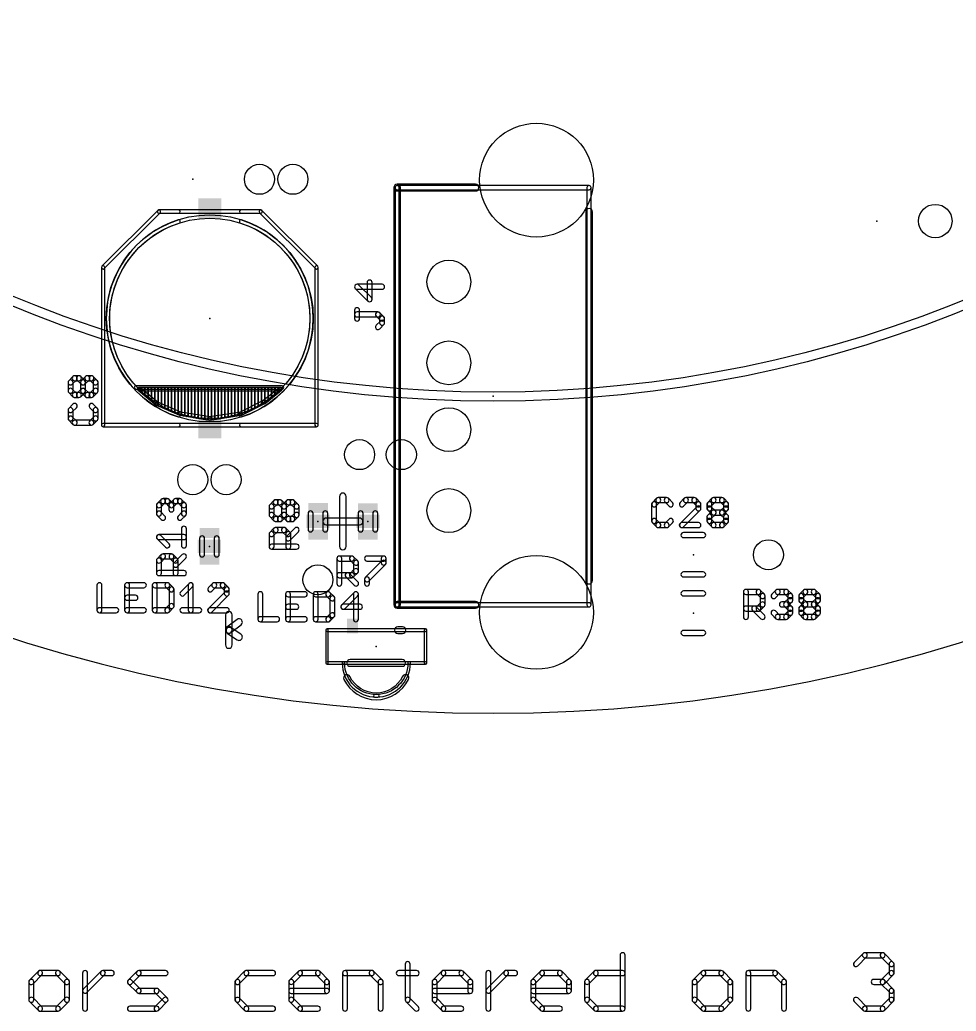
# Model space of a CAD drawing. Extents: x -10 to 136, y -30 to 100.
# Drawn here: x 50.62 to 79.12, y -7.29 to 22.89 of the extents above; entities that cross this region are included whole.
import ezdxf

# ---------------------------------------------------------------- set-up
doc = ezdxf.new("R2010")
doc.units = 0
for name, color, linetype in [('17', 82, 'CONTINUOUS'), ('18', 82, 'CONTINUOUS'), ('20', 7, 'CONTINUOUS'), ('21', 253, 'CONTINUOUS'), ('23', 7, 'CONTINUOUS'), ('24', 7, 'CONTINUOUS'), ('25', 253, 'CONTINUOUS'), ('49', 253, 'CONTINUOUS'), ('51', 253, 'CONTINUOUS')]:
    doc.layers.add(name, color=color, linetype=linetype)

# ---------------------------------------------------------------- blocks, each defined once
blk = doc.blocks.new('RECT')
blk.add_solid([(-0.5, -0.5), (0.5, -0.5), (-0.5, 0.5), (0.5, 0.5)])
blk = doc.blocks.new('ROUNDP')
blk.add_circle((0, 0), 0.5)
blk = doc.blocks.new('ROUNDV')
blk.add_circle((0, 0), 0.5)

msp = doc.modelspace()

# ---------------------------------------------------------------- linework, layer by layer
at = {"layer": '20'}
msp.add_arc((65.024, 49.53), 47.752, 180, 0, dxfattribs=at)
at = {"layer": '21'}
for points in [[(62.2046, 5.08), (62.2046, 17.78, 1), (62.0014, 17.78), (62.0014, 5.08, 1)], [(62.103, 17.6784), (64.4906, 17.6784, 1), (64.4906, 17.8816), (62.103, 17.8816, 1)], [(53.1859, 15.3141), (54.8859, 17.0141, 1), (54.8141, 17.0859), (53.1141, 15.3859, 1)], [(54.85, 16.9992), (55.45, 16.9992, 1), (55.45, 17.1008), (54.85, 17.1008, 1)], [(57.35, 16.9992), (57.95, 16.9992, 1), (57.95, 17.1008), (57.35, 17.1008, 1)], [(57.9141, 17.0141), (59.6141, 15.3141, 1), (59.6859, 15.3859), (57.9859, 17.0859, 1)], [(68.0466, 5.8166), (68.0466, 17.0434, 1), (67.8434, 17.0434), (67.8434, 5.8166, 1)], [(55.4656, 16.7016, 1), (55.4344, 16.7984, 0.7285), (55.4344, 10.8016, 1), (55.4656, 10.8984, -0.7285)], [(57.3344, 10.8984, 1), (57.3656, 10.8016, 0.7285), (57.3656, 16.7984, 1), (57.3344, 16.7016, -0.7285)], [(53.2008, 10.55), (53.2008, 15.35, 1), (53.0992, 15.35), (53.0992, 10.55, 1)], [(59.5992, 15.35), (59.5992, 10.55, 1), (59.7008, 10.55), (59.7008, 15.35, 1)], [(55.45, 10.6008), (53.15, 10.6008, 1), (53.15, 10.4992), (55.45, 10.4992, 1)], [(59.65, 10.6008), (57.35, 10.6008, 1), (57.35, 10.4992), (59.65, 10.4992, 1)], [(60.3504, 8.382), (60.3504, 6.858, 1), (60.5536, 6.858), (60.5536, 8.382, 1)], [(59.944, 7.5184), (60.96, 7.5184, 1), (60.96, 7.7216), (59.944, 7.7216, 1)], [(70.82, 7.1278), (71.42, 7.1278, 1), (71.42, 7.2802), (70.82, 7.2802, 1)], [(70.82, 5.9278), (71.42, 5.9278, 1), (71.42, 6.0802), (70.82, 6.0802, 1)], [(70.82, 5.3498), (71.42, 5.3498, 1), (71.42, 5.5022), (70.82, 5.5022, 1)], [(64.4906, 5.1816), (62.103, 5.1816, 1), (62.103, 4.9784), (64.4906, 4.9784, 1)], [(56.8784, 4.778), (56.8784, 4.318, 1), (57.0816, 4.318), (57.0816, 4.778, 1)], [(57.0412, 4.2369), (57.3512, 4.4707, 1), (57.2288, 4.6329), (56.9188, 4.3991, 1)], [(57.0816, 3.858), (57.0816, 4.318, 1), (56.8784, 4.318), (56.8784, 3.858, 1)], [(56.9397, 4.2076), (57.2343, 4.0146, 1), (57.3457, 4.1846), (57.0511, 4.3776, 1)], [(62.123, 4.2084), (62.263, 4.2084, 1), (62.263, 4.4116), (62.123, 4.4116, 1)], [(70.82, 4.1498), (71.42, 4.1498, 1), (71.42, 4.3022), (70.82, 4.3022, 1)], [(60.673, 3.2084), (62.258, 3.2084, 1), (62.258, 3.4116), (60.673, 3.4116, 1)], [(60.6646, 2.899, 1), (60.4814, 2.811, 0.6292), (62.4496, 2.811, 1), (62.2664, 2.899, -0.6292)]]:
    msp.add_lwpolyline(points, format="xyb", close=True, dxfattribs=at)
at = {"layer": '23'}
for p in [(56.4, 13.8), (65.024, 11.43), (59.69, 7.62), (61.214, 7.62), (56.388, 6.858), (71.12, 6.604), (71.12, 4.826), (57.15, 4.318), (61.468, 3.81)]:
    msp.add_point(p, dxfattribs=at)
at = {"layer": '24'}
for p in [(55.88, 18.034), (76.708, 16.764)]:
    msp.add_point(p, dxfattribs=at)
at = {"layer": '25'}
for points in [[(61.6458, 14.8377), (60.8832, 14.8377, 1), (60.8832, 14.6853), (61.6458, 14.6853, 1)], [(60.8293, 14.7076), (61.2106, 14.3263, 1), (61.3184, 14.434), (60.937, 14.8154, 1)], [(61.3407, 14.3802), (61.3407, 14.8886, 1), (61.1883, 14.8886), (61.1883, 14.3802, 1)], [(60.9594, 13.7924), (60.9594, 14.0466, 1), (60.807, 14.0466), (60.807, 13.7924, 1)], [(61.5187, 13.9957), (60.8832, 13.9957, 1), (60.8832, 13.8433), (61.5187, 13.8433, 1)], [(61.6997, 13.8463), (61.5726, 13.9734, 1), (61.4648, 13.8656), (61.5919, 13.7385, 1)], [(61.5726, 13.4843), (61.6997, 13.6114, 1), (61.5919, 13.7192), (61.4648, 13.5921, 1)], [(61.722, 13.6653), (61.722, 13.7924, 1), (61.5696, 13.7924), (61.5696, 13.6653, 1)], [(52.2373, 11.5953), (52.2373, 11.8495, 1), (52.0849, 11.8495), (52.0849, 11.5953, 1)], [(52.215, 11.7956), (52.3421, 11.9227, 1), (52.2344, 12.0305), (52.1073, 11.9034, 1)], [(52.2883, 11.9004), (52.4154, 11.9004, 1), (52.4154, 12.0528), (52.2883, 12.0528, 1)], [(52.3615, 11.9227), (52.4886, 11.7956, 1), (52.5964, 11.9034), (52.4692, 12.0305, 1)], [(52.5964, 11.7956), (52.7235, 11.9227, 1), (52.6157, 12.0305), (52.4886, 11.9034, 1)], [(52.6187, 11.5953), (52.6187, 11.8495, 1), (52.4663, 11.8495), (52.4663, 11.5953, 1)], [(52.6696, 11.9004), (52.7967, 11.9004, 1), (52.7967, 12.0528), (52.6696, 12.0528, 1)], [(52.7428, 11.9227), (52.8699, 11.7956, 1), (52.9777, 11.9034), (52.8506, 12.0305, 1)], [(52.8476, 11.8495), (52.8476, 11.5953, 1), (53, 11.5953), (53, 11.8495, 1)], [(52.3421, 11.522), (52.215, 11.6492, 1), (52.1073, 11.5414), (52.2344, 11.4143, 1)], [(52.4154, 11.5444), (52.2883, 11.5444, 1), (52.2883, 11.392), (52.4154, 11.392, 1)], [(52.4886, 11.6492), (52.3615, 11.522, 1), (52.4692, 11.4143), (52.5964, 11.5414, 1)], [(52.7235, 11.522), (52.5964, 11.6492, 1), (52.4886, 11.5414), (52.6157, 11.4143, 1)], [(52.7967, 11.5444), (52.6696, 11.5444, 1), (52.6696, 11.392), (52.7967, 11.392, 1)], [(52.8699, 11.6492), (52.7428, 11.522, 1), (52.8506, 11.4143), (52.9777, 11.5414, 1)], [(52.2344, 11.1885), (52.1073, 11.0614, 1), (52.215, 10.9536), (52.3421, 11.0807, 1)], [(52.9777, 11.0614), (52.8506, 11.1885, 1), (52.7428, 11.0808), (52.8699, 10.9536, 1)], [(52.0849, 11.0075), (52.0849, 10.7533, 1), (52.2373, 10.7533), (52.2373, 11.0075, 1)], [(53, 10.7533), (53, 11.0075, 1), (52.8476, 11.0075), (52.8476, 10.7533, 1)], [(52.1073, 10.6994), (52.2344, 10.5723, 1), (52.3421, 10.6801), (52.215, 10.8072, 1)], [(52.2883, 10.55), (52.7967, 10.55, 1), (52.7967, 10.7024), (52.2883, 10.7024, 1)], [(52.8506, 10.5723), (52.9777, 10.6994, 1), (52.8699, 10.8072), (52.7428, 10.6801, 1)], [(54.9045, 8.0566), (55.0316, 8.1837, 1), (54.9239, 8.2914), (54.7968, 8.1643, 1)], [(54.9269, 7.8562), (54.9269, 8.1105, 1), (54.7745, 8.1105), (54.7745, 7.8562, 1)], [(54.9778, 8.1614), (55.1049, 8.1614, 1), (55.1049, 8.3138), (54.9778, 8.3138, 1)], [(55.051, 8.1837), (55.1781, 8.0566, 1), (55.2859, 8.1643), (55.1587, 8.2914, 1)], [(55.2859, 8.0566), (55.413, 8.1837, 1), (55.3052, 8.2914), (55.1781, 8.1643, 1)], [(55.1558, 8.1105), (55.1558, 7.9833, 1), (55.3082, 7.9833), (55.3082, 8.1105, 1)], [(55.3591, 8.1614), (55.4862, 8.1614, 1), (55.4862, 8.3138), (55.3591, 8.3138, 1)], [(55.4323, 8.1837), (55.5594, 8.0566, 1), (55.6672, 8.1643), (55.5401, 8.2914, 1)], [(55.5371, 8.1105), (55.5371, 7.8562, 1), (55.6895, 7.8562), (55.6895, 8.1105, 1)], [(58.3335, 8.0199), (58.4606, 8.147, 1), (58.3529, 8.2547), (58.2258, 8.1276, 1)], [(58.3559, 7.8195), (58.3559, 8.0738, 1), (58.2035, 8.0738), (58.2035, 7.8195, 1)], [(58.4068, 8.1247), (58.5339, 8.1247, 1), (58.5339, 8.2771), (58.4068, 8.2771, 1)], [(58.48, 8.147), (58.6071, 8.0199, 1), (58.7149, 8.1276), (58.5877, 8.2547, 1)], [(58.7149, 8.0199), (58.842, 8.147, 1), (58.7342, 8.2547), (58.6071, 8.1276, 1)], [(58.7372, 7.8195), (58.7372, 8.0738, 1), (58.5848, 8.0738), (58.5848, 7.8195, 1)], [(58.7881, 8.1247), (58.9152, 8.1247, 1), (58.9152, 8.2771), (58.7881, 8.2771, 1)], [(58.8613, 8.147), (58.9884, 8.0199, 1), (59.0962, 8.1276), (58.9691, 8.2547, 1)], [(58.9661, 8.0738), (58.9661, 7.8195, 1), (59.1185, 7.8195), (59.1185, 8.0738, 1)], [(69.9994, 8.3222), (69.8723, 8.1951, 1), (69.9801, 8.0874), (70.1072, 8.2145, 1)], [(69.85, 8.1412), (69.85, 7.6328, 1), (70.0024, 7.6328), (70.0024, 8.1412, 1)], [(70.3075, 8.3445), (70.0533, 8.3445, 1), (70.0533, 8.1921), (70.3075, 8.1921, 1)], [(70.4885, 8.1951), (70.3614, 8.3222, 1), (70.2536, 8.2145), (70.3808, 8.0874, 1)], [(70.8414, 8.3222), (70.7143, 8.1951, 1), (70.822, 8.0874), (70.9492, 8.2145, 1)], [(71.1495, 8.3445), (70.8953, 8.3445, 1), (70.8953, 8.1921), (71.1495, 8.1921, 1)], [(71.3305, 8.1951), (71.2034, 8.3222, 1), (71.0956, 8.2145), (71.2227, 8.0874, 1)], [(71.3528, 8.0141), (71.3528, 8.1412, 1), (71.2004, 8.1412), (71.2004, 8.0141, 1)], [(71.664, 8.0874), (71.7911, 8.2145, 1), (71.6834, 8.3222), (71.5562, 8.1951, 1)], [(71.6863, 8.0141), (71.6863, 8.1412, 1), (71.5339, 8.1412), (71.5339, 8.0141, 1)], [(71.7372, 8.1921), (71.9915, 8.1921, 1), (71.9915, 8.3445), (71.7372, 8.3445, 1)], [(71.9376, 8.2145), (72.0647, 8.0874, 1), (72.1724, 8.1951), (72.0453, 8.3222, 1)], [(72.0424, 8.1412), (72.0424, 8.0141, 1), (72.1948, 8.0141), (72.1948, 8.1412, 1)], [(55.0316, 7.783), (54.9045, 7.9101, 1), (54.7968, 7.8024), (54.9239, 7.6752, 1)], [(55.5594, 7.9101), (55.4323, 7.783, 1), (55.5401, 7.6752), (55.6672, 7.8024, 1)], [(58.4606, 7.7463), (58.3335, 7.8734, 1), (58.2258, 7.7657), (58.3529, 7.6385, 1)], [(58.6071, 7.8734), (58.48, 7.7463, 1), (58.5877, 7.6385), (58.7149, 7.7657, 1)], [(58.842, 7.7463), (58.7149, 7.8734, 1), (58.6071, 7.7657), (58.7342, 7.6385, 1)], [(58.9884, 7.8734), (58.8613, 7.7463, 1), (58.9691, 7.6385), (59.0962, 7.7657, 1)], [(70.822, 7.4518), (71.3305, 7.9603, 1), (71.2227, 8.068), (70.7143, 7.5596, 1)], [(71.7911, 7.9409), (71.664, 8.068, 1), (71.5562, 7.9603), (71.6834, 7.8331, 1)], [(71.664, 7.706), (71.7911, 7.8331, 1), (71.6834, 7.9409), (71.5562, 7.8138, 1)], [(71.7372, 7.8108), (71.9915, 7.8108, 1), (71.9915, 7.9632), (71.7372, 7.9632, 1)], [(72.0647, 8.068), (71.9376, 7.9409, 1), (72.0453, 7.8331), (72.1724, 7.9603, 1)], [(71.9376, 7.8331), (72.0647, 7.706, 1), (72.1724, 7.8138), (72.0453, 7.9409, 1)], [(58.5339, 7.7686), (58.4068, 7.7686, 1), (58.4068, 7.6162), (58.5339, 7.6162, 1)], [(58.9152, 7.7686), (58.7881, 7.7686, 1), (58.7881, 7.6162), (58.9152, 7.6162, 1)], [(69.8723, 7.5789), (69.9994, 7.4518, 1), (70.1072, 7.5596), (69.9801, 7.6867, 1)], [(70.0533, 7.4295), (70.3075, 7.4295, 1), (70.3075, 7.5819), (70.0533, 7.5819, 1)], [(70.3614, 7.4518), (70.4885, 7.5789, 1), (70.3808, 7.6867), (70.2536, 7.5596, 1)], [(71.2766, 7.5819), (70.7682, 7.5819, 1), (70.7682, 7.4295), (71.2766, 7.4295, 1)], [(71.6863, 7.6328), (71.6863, 7.7599, 1), (71.5339, 7.7599), (71.5339, 7.6328, 1)], [(71.7911, 7.5596), (71.664, 7.6867, 1), (71.5562, 7.5789), (71.6834, 7.4518, 1)], [(71.9915, 7.5819), (71.7372, 7.5819, 1), (71.7372, 7.4295), (71.9915, 7.4295, 1)], [(72.0647, 7.6867), (71.9376, 7.5596, 1), (72.0453, 7.4518), (72.1724, 7.5789, 1)], [(72.0424, 7.7599), (72.0424, 7.6328, 1), (72.1948, 7.6328), (72.1948, 7.7599, 1)], [(55.6895, 6.8872), (55.6895, 7.3956, 1), (55.5371, 7.3956), (55.5371, 6.8872, 1)], [(58.3335, 7.1779), (58.4606, 7.305, 1), (58.3529, 7.4128), (58.2258, 7.2857, 1)], [(58.3559, 6.8505), (58.3559, 7.2318, 1), (58.2035, 7.2318), (58.2035, 6.8505, 1)], [(58.4068, 7.2827), (58.661, 7.2827, 1), (58.661, 7.4351), (58.4068, 7.4351, 1)], [(58.6071, 7.305), (58.7342, 7.1779, 1), (58.842, 7.2857), (58.7149, 7.4128, 1)], [(58.842, 7.0508), (59.0962, 7.305, 1), (58.9884, 7.4128), (58.7342, 7.1586, 1)], [(58.7119, 7.2318), (58.7119, 6.8505, 1), (58.8643, 6.8505), (58.8643, 7.2318, 1)], [(55.1587, 6.941), (54.9045, 7.1953, 1), (54.7968, 7.0875), (55.051, 6.8333, 1)], [(54.8507, 7.0652), (55.6133, 7.0652, 1), (55.6133, 7.2176), (54.8507, 7.2176, 1)], [(59.0423, 6.9267), (58.2797, 6.9267, 1), (58.2797, 6.7743), (59.0423, 6.7743, 1)], [(54.9045, 6.3726), (55.0316, 6.4998, 1), (54.9239, 6.6075), (54.7968, 6.4804, 1)], [(54.9269, 6.0452), (54.9269, 6.4265, 1), (54.7745, 6.4265), (54.7745, 6.0452, 1)], [(54.9778, 6.4774), (55.232, 6.4774, 1), (55.232, 6.6298), (54.9778, 6.6298, 1)], [(55.1781, 6.4998), (55.3052, 6.3726, 1), (55.413, 6.4804), (55.2859, 6.6075, 1)], [(55.413, 6.2455), (55.6672, 6.4998, 1), (55.5594, 6.6075), (55.3052, 6.3533, 1)], [(55.2829, 6.4265), (55.2829, 6.0452, 1), (55.4353, 6.0452), (55.4353, 6.4265, 1)], [(60.4191, 5.7277), (60.4191, 6.4904, 1), (60.2667, 6.4904), (60.2667, 5.7277, 1)], [(60.3429, 6.4142), (60.7242, 6.4142, 1), (60.7242, 6.5666), (60.3429, 6.5666, 1)], [(60.6703, 6.4365), (60.7974, 6.3094, 1), (60.9052, 6.4171), (60.7781, 6.5442, 1)], [(60.7751, 6.3632), (60.7751, 6.109, 1), (60.9275, 6.109), (60.9275, 6.3632, 1)], [(61.1848, 6.4142), (61.6933, 6.4142, 1), (61.6933, 6.5666), (61.1848, 6.5666, 1)], [(61.6394, 6.4171), (61.1309, 5.9087, 1), (61.2387, 5.8009), (61.7471, 6.3094, 1)], [(61.6171, 6.4904), (61.6171, 6.3632, 1), (61.7695, 6.3632), (61.7695, 6.4904, 1)], [(55.6133, 6.1214), (54.8507, 6.1214, 1), (54.8507, 5.969), (55.6133, 5.969, 1)], [(60.7242, 6.0581), (60.3429, 6.0581, 1), (60.3429, 5.9057), (60.7242, 5.9057, 1)], [(60.5432, 5.928), (60.7974, 5.6738, 1), (60.9052, 5.7816), (60.651, 6.0358, 1)], [(60.7974, 6.1629), (60.6703, 6.0358, 1), (60.7781, 5.928), (60.9052, 6.0551, 1)], [(52.9656, 5.6776), (52.9656, 4.9149, 1), (53.118, 4.9149), (53.118, 5.6776, 1)], [(54.3922, 5.7538), (53.8837, 5.7538, 1), (53.8837, 5.6014), (54.3922, 5.6014, 1)], [(53.8075, 5.6776), (53.8075, 4.9149, 1), (53.9599, 4.9149), (53.9599, 5.6776, 1)], [(54.6495, 5.6776), (54.6495, 4.9149, 1), (54.8019, 4.9149), (54.8019, 5.6776, 1)], [(55.107, 5.7538), (54.7257, 5.7538, 1), (54.7257, 5.6014), (55.107, 5.6014, 1)], [(55.288, 5.6043), (55.1609, 5.7314, 1), (55.0531, 5.6237), (55.1802, 5.4966, 1)], [(55.6215, 5.3695), (55.8758, 5.6237, 1), (55.768, 5.7314), (55.5138, 5.4772, 1)], [(55.7457, 5.6776), (55.7457, 4.9149, 1), (55.8981, 4.9149), (55.8981, 5.6776, 1)], [(56.4828, 5.7314), (56.3557, 5.6043, 1), (56.4635, 5.4966), (56.5906, 5.6237, 1)], [(56.791, 5.7538), (56.5367, 5.7538, 1), (56.5367, 5.6014), (56.791, 5.6014, 1)], [(56.9719, 5.6043), (56.8448, 5.7314, 1), (56.7371, 5.6237), (56.8642, 5.4966, 1)], [(61.1086, 5.8548), (61.1086, 5.7277, 1), (61.261, 5.7277), (61.261, 5.8548, 1)], [(55.3103, 5.042), (55.3103, 5.5504, 1), (55.1579, 5.5504), (55.1579, 5.042, 1)], [(56.4635, 4.861), (56.9719, 5.3695, 1), (56.8642, 5.4772), (56.3557, 4.9688, 1)], [(56.9943, 5.4233), (56.9943, 5.5504, 1), (56.8419, 5.5504), (56.8419, 5.4233, 1)], [(57.8624, 5.4023), (57.8624, 4.6396, 1), (58.0148, 4.6396), (58.0148, 5.4023, 1)], [(59.289, 5.4785), (58.7806, 5.4785, 1), (58.7806, 5.3261), (59.289, 5.3261, 1)], [(58.7044, 5.4023), (58.7044, 4.6396, 1), (58.8568, 4.6396), (58.8568, 5.4023, 1)], [(59.5463, 5.4023), (59.5463, 4.6396, 1), (59.6987, 4.6396), (59.6987, 5.4023, 1)], [(60.0039, 5.4785), (59.6225, 5.4785, 1), (59.6225, 5.3261), (60.0039, 5.3261, 1)], [(60.1848, 5.329), (60.0577, 5.4561, 1), (59.95, 5.3484), (60.0771, 5.2213, 1)], [(60.7919, 5.4561), (60.4106, 5.0748, 1), (60.5184, 4.967), (60.8997, 5.3484, 1)], [(60.922, 4.6396), (60.922, 5.4023, 1), (60.7696, 5.4023), (60.7696, 4.6396, 1)], [(72.7964, 4.7117), (72.7964, 5.4744, 1), (72.644, 5.4744), (72.644, 4.7117, 1)], [(72.7202, 5.3982), (73.1015, 5.3982, 1), (73.1015, 5.5506), (72.7202, 5.5506, 1)], [(73.0476, 5.4205), (73.1748, 5.2934, 1), (73.2825, 5.4011), (73.1554, 5.5282, 1)], [(73.616, 5.2934), (73.7432, 5.4205, 1), (73.6354, 5.5282), (73.5083, 5.4011, 1)], [(73.6893, 5.3982), (73.9435, 5.3982, 1), (73.9435, 5.5506), (73.6893, 5.5506, 1)], [(73.8896, 5.4205), (74.0167, 5.2934, 1), (74.1245, 5.4011), (73.9974, 5.5282, 1)], [(74.458, 5.2934), (74.5851, 5.4205, 1), (74.4774, 5.5282), (74.3502, 5.4011, 1)], [(74.5312, 5.3982), (74.7855, 5.3982, 1), (74.7855, 5.5506), (74.5312, 5.5506, 1)], [(74.7316, 5.4205), (74.8587, 5.2934, 1), (74.9664, 5.4011), (74.8393, 5.5282, 1)], [(53.8837, 5.22), (54.1379, 5.22, 1), (54.1379, 5.3724), (53.8837, 5.3724, 1)], [(60.2072, 4.7667), (60.2072, 5.2751, 1), (60.0548, 5.2751), (60.0548, 4.7667, 1)], [(73.1748, 5.1469), (73.0476, 5.0198, 1), (73.1554, 4.912), (73.2825, 5.0391, 1)], [(73.1524, 5.3472), (73.1524, 5.093, 1), (73.3048, 5.093), (73.3048, 5.3472, 1)], [(73.9435, 5.1692), (73.8164, 5.1692, 1), (73.8164, 5.0168), (73.9435, 5.0168, 1)], [(74.0167, 5.274), (73.8896, 5.1469, 1), (73.9974, 5.0391), (74.1245, 5.1663, 1)], [(73.8896, 5.0391), (74.0167, 4.912, 1), (74.1245, 5.0198), (73.9974, 5.1469, 1)], [(73.9944, 5.3472), (73.9944, 5.2201, 1), (74.1468, 5.2201), (74.1468, 5.3472, 1)], [(74.4803, 5.2201), (74.4803, 5.3472, 1), (74.3279, 5.3472), (74.3279, 5.2201, 1)], [(74.5851, 5.1469), (74.458, 5.274, 1), (74.3502, 5.1663), (74.4774, 5.0391, 1)], [(74.458, 4.912), (74.5851, 5.0391, 1), (74.4774, 5.1469), (74.3502, 5.0198, 1)], [(74.5312, 5.0168), (74.7855, 5.0168, 1), (74.7855, 5.1692), (74.5312, 5.1692, 1)], [(74.8587, 5.274), (74.7316, 5.1469, 1), (74.8393, 5.0391), (74.9664, 5.1663, 1)], [(74.7316, 5.0391), (74.8587, 4.912, 1), (74.9664, 5.0198), (74.8393, 5.1469, 1)], [(74.8364, 5.3472), (74.8364, 5.2201, 1), (74.9888, 5.2201), (74.9888, 5.3472, 1)], [(53.0418, 4.8387), (53.5502, 4.8387, 1), (53.5502, 4.9911), (53.0418, 4.9911, 1)], [(53.8837, 4.8387), (54.3922, 4.8387, 1), (54.3922, 4.9911), (53.8837, 4.9911, 1)], [(54.7257, 4.8387), (55.107, 4.8387, 1), (55.107, 4.9911), (54.7257, 4.9911, 1)], [(55.1609, 4.861), (55.288, 4.9881, 1), (55.1802, 5.0959), (55.0531, 4.9688, 1)], [(55.5677, 4.8387), (56.0761, 4.8387, 1), (56.0761, 4.9911), (55.5677, 4.9911, 1)], [(56.9181, 4.9911), (56.4096, 4.9911, 1), (56.4096, 4.8387), (56.9181, 4.8387, 1)], [(58.7806, 4.9447), (59.0348, 4.9447, 1), (59.0348, 5.0971), (58.7806, 5.0971, 1)], [(60.0577, 4.5857), (60.1848, 4.7128, 1), (60.0771, 4.8206), (59.95, 4.6935, 1)], [(60.4645, 4.9447), (60.9729, 4.9447, 1), (60.9729, 5.0971), (60.4645, 5.0971, 1)], [(73.1015, 5.0421), (72.7202, 5.0421, 1), (72.7202, 4.8897), (73.1015, 4.8897, 1)], [(72.9205, 4.912), (73.1748, 4.6578, 1), (73.2825, 4.7656), (73.0283, 5.0198, 1)], [(73.7432, 4.7656), (73.616, 4.8927, 1), (73.5083, 4.7849), (73.6354, 4.6578, 1)], [(74.0167, 4.8927), (73.8896, 4.7656, 1), (73.9974, 4.6578), (74.1245, 4.7849, 1)], [(73.9944, 4.9659), (73.9944, 4.8388, 1), (74.1468, 4.8388), (74.1468, 4.9659, 1)], [(74.4803, 4.8388), (74.4803, 4.9659, 1), (74.3279, 4.9659), (74.3279, 4.8388, 1)], [(74.5851, 4.7656), (74.458, 4.8927, 1), (74.3502, 4.7849), (74.4774, 4.6578, 1)], [(74.8587, 4.8927), (74.7316, 4.7656, 1), (74.8393, 4.6578), (74.9664, 4.7849, 1)], [(74.8364, 4.9659), (74.8364, 4.8388, 1), (74.9888, 4.8388), (74.9888, 4.9659, 1)], [(57.9386, 4.5634), (58.447, 4.5634, 1), (58.447, 4.7158), (57.9386, 4.7158, 1)], [(58.7806, 4.5634), (59.289, 4.5634, 1), (59.289, 4.7158), (58.7806, 4.7158, 1)], [(59.6225, 4.5634), (60.0039, 4.5634, 1), (60.0039, 4.7158), (59.6225, 4.7158, 1)], [(73.9435, 4.7879), (73.6893, 4.7879, 1), (73.6893, 4.6355), (73.9435, 4.6355, 1)], [(74.7855, 4.7879), (74.5312, 4.7879, 1), (74.5312, 4.6355), (74.7855, 4.6355, 1)]]:
    msp.add_lwpolyline(points, format="xyb", close=True, dxfattribs=at)
at = {"layer": '49'}
for points in [[(68.8913, -5.5866), (68.8913, -7.2136, 1), (69.0437, -7.2136), (69.0437, -5.5866, 1)], [(76.1225, -5.9117), (76.3937, -5.6405, 1), (76.2859, -5.5327), (76.0148, -5.8039, 1)], [(76.3398, -5.6628), (76.8822, -5.6628, 1), (76.8822, -5.5104), (76.3398, -5.5104, 1)], [(76.8283, -5.6405), (77.0994, -5.9117, 1), (77.2072, -5.8039), (76.936, -5.5327, 1)], [(62.3478, -5.8578), (62.3478, -6.9424, 1), (62.5002, -6.9424), (62.5002, -5.8578, 1)], [(77.0771, -5.8578), (77.0771, -6.1289, 1), (77.2295, -6.1289), (77.2295, -5.8578, 1)], [(51.1829, -6.0751), (50.9117, -6.3462, 1), (51.0195, -6.454), (51.2906, -6.1828, 1)], [(50.8894, -6.4001), (50.8894, -6.9424, 1), (51.0418, -6.9424), (51.0418, -6.4001, 1)], [(51.7791, -6.0527), (51.2368, -6.0527, 1), (51.2368, -6.2051), (51.7791, -6.2051, 1)], [(52.1041, -6.3462), (51.833, -6.0751, 1), (51.7252, -6.1828), (51.9964, -6.454, 1)], [(52.1265, -6.9424), (52.1265, -6.4001, 1), (51.9741, -6.4001), (51.9741, -6.9424, 1)], [(52.679, -7.2136), (52.679, -6.1289, 1), (52.5266, -6.1289), (52.5266, -7.2136, 1)], [(52.6566, -6.7252), (53.199, -6.1828, 1), (53.0912, -6.0751), (52.5489, -6.6174, 1)], [(53.1451, -6.2051), (53.4163, -6.2051, 1), (53.4163, -6.0527), (53.1451, -6.0527, 1)], [(54.0209, -6.454), (54.2921, -6.1828, 1), (54.1843, -6.0751), (53.9132, -6.3462, 1)], [(54.2921, -6.6174), (54.0209, -6.3462, 1), (53.9132, -6.454), (54.1843, -6.7252, 1)], [(54.2382, -6.2051), (55.0517, -6.2051, 1), (55.0517, -6.0527), (54.2382, -6.0527, 1)], [(57.4586, -6.0751), (57.1875, -6.3462, 1), (57.2952, -6.454), (57.5664, -6.1828, 1)], [(57.1652, -6.4001), (57.1652, -6.9424, 1), (57.3176, -6.9424), (57.3176, -6.4001, 1)], [(58.326, -6.0527), (57.5125, -6.0527, 1), (57.5125, -6.2051), (58.326, -6.2051, 1)], [(58.9324, -6.454), (59.2036, -6.1828, 1), (59.0958, -6.0751), (58.8246, -6.3462, 1)], [(58.9547, -6.9424), (58.9547, -6.4001, 1), (58.8023, -6.4001), (58.8023, -6.9424, 1)], [(59.1497, -6.2051), (59.692, -6.2051, 1), (59.692, -6.0527), (59.1497, -6.0527, 1)], [(59.6381, -6.1828), (59.9093, -6.454, 1), (60.0171, -6.3462), (59.7459, -6.0751, 1)], [(59.887, -6.4001), (59.887, -6.6713, 1), (60.0394, -6.6713), (60.0394, -6.4001, 1)], [(60.5919, -7.2136), (60.5919, -6.1289, 1), (60.4395, -6.1289), (60.4395, -7.2136, 1)], [(60.5157, -6.2051), (61.3292, -6.2051, 1), (61.3292, -6.0527), (60.5157, -6.0527, 1)], [(61.2753, -6.1828), (61.5465, -6.454, 1), (61.6542, -6.3462), (61.3831, -6.0751, 1)], [(61.5241, -6.4001), (61.5241, -7.2136, 1), (61.6765, -7.2136), (61.6765, -6.4001, 1)], [(62.1528, -6.2051), (62.6952, -6.2051, 1), (62.6952, -6.0527), (62.1528, -6.0527, 1)], [(63.2982, -6.454), (63.5693, -6.1828, 1), (63.4616, -6.0751), (63.1904, -6.3462, 1)], [(63.3205, -6.9424), (63.3205, -6.4001, 1), (63.1681, -6.4001), (63.1681, -6.9424, 1)], [(63.5154, -6.2051), (64.0578, -6.2051, 1), (64.0578, -6.0527), (63.5154, -6.0527, 1)], [(64.0039, -6.1828), (64.275, -6.454, 1), (64.3828, -6.3462), (64.1116, -6.0751, 1)], [(64.2527, -6.4001), (64.2527, -6.6713, 1), (64.4051, -6.6713), (64.4051, -6.4001, 1)], [(64.9576, -7.2136), (64.9576, -6.1289, 1), (64.8052, -6.1289), (64.8052, -7.2136, 1)], [(64.9353, -6.7252), (65.4776, -6.1828, 1), (65.3699, -6.0751), (64.8275, -6.6174, 1)], [(65.4238, -6.2051), (65.6949, -6.2051, 1), (65.6949, -6.0527), (65.4238, -6.0527, 1)], [(66.2996, -6.454), (66.5708, -6.1828, 1), (66.463, -6.0751), (66.1918, -6.3462, 1)], [(66.3219, -6.9424), (66.3219, -6.4001, 1), (66.1695, -6.4001), (66.1695, -6.9424, 1)], [(66.5169, -6.2051), (67.0592, -6.2051, 1), (67.0592, -6.0527), (66.5169, -6.0527, 1)], [(67.0053, -6.1828), (67.2765, -6.454, 1), (67.3843, -6.3462), (67.1131, -6.0751, 1)], [(67.2542, -6.4001), (67.2542, -6.6713, 1), (67.4066, -6.6713), (67.4066, -6.4001, 1)], [(67.9368, -6.454), (68.2079, -6.1828, 1), (68.1002, -6.0751), (67.829, -6.3462, 1)], [(67.9591, -6.9424), (67.9591, -6.4001, 1), (67.8067, -6.4001), (67.8067, -6.9424, 1)], [(68.154, -6.2051), (68.9675, -6.2051, 1), (68.9675, -6.0527), (68.154, -6.0527, 1)], [(71.3745, -6.0751), (71.1033, -6.3462, 1), (71.2111, -6.454), (71.4822, -6.1828, 1)], [(71.081, -6.4001), (71.081, -6.9424, 1), (71.2334, -6.9424), (71.2334, -6.4001, 1)], [(71.9707, -6.0527), (71.4284, -6.0527, 1), (71.4284, -6.2051), (71.9707, -6.2051, 1)], [(72.2957, -6.3462), (72.0246, -6.0751, 1), (71.9168, -6.1828), (72.188, -6.454, 1)], [(72.3181, -6.9424), (72.3181, -6.4001, 1), (72.1657, -6.4001), (72.1657, -6.9424, 1)], [(72.8706, -7.2136), (72.8706, -6.1289, 1), (72.7182, -6.1289), (72.7182, -7.2136, 1)], [(72.7944, -6.2051), (73.6078, -6.2051, 1), (73.6078, -6.0527), (72.7944, -6.0527, 1)], [(73.554, -6.1828), (73.8251, -6.454, 1), (73.9329, -6.3462), (73.6617, -6.0751, 1)], [(73.8028, -6.4001), (73.8028, -7.2136, 1), (73.9552, -7.2136), (73.9552, -6.4001, 1)], [(76.8822, -6.3239), (76.611, -6.3239, 1), (76.611, -6.4763), (76.8822, -6.4763, 1)], [(77.0994, -6.0751), (76.8283, -6.3462, 1), (76.936, -6.454), (77.2072, -6.1828, 1)], [(76.8283, -6.454), (77.0994, -6.7252, 1), (77.2072, -6.6174), (76.936, -6.3462, 1)], [(54.7805, -6.5951), (54.2382, -6.5951, 1), (54.2382, -6.7475), (54.7805, -6.7475, 1)], [(55.1056, -6.8886), (54.8344, -6.6174, 1), (54.7267, -6.7252), (54.9978, -6.9963, 1)], [(59.9632, -6.5951), (58.8785, -6.5951, 1), (58.8785, -6.7475), (59.9632, -6.7475, 1)], [(64.3289, -6.5951), (63.2443, -6.5951, 1), (63.2443, -6.7475), (64.3289, -6.7475, 1)], [(67.3304, -6.5951), (66.2457, -6.5951, 1), (66.2457, -6.7475), (67.3304, -6.7475, 1)], [(77.0771, -6.6713), (77.0771, -6.9424, 1), (77.2295, -6.9424), (77.2295, -6.6713, 1)], [(50.9117, -6.9963), (51.1829, -7.2675, 1), (51.2906, -7.1597), (51.0195, -6.8886, 1)], [(51.833, -7.2675), (52.1041, -6.9963, 1), (51.9964, -6.8886), (51.7252, -7.1597, 1)], [(54.8344, -7.2675), (55.1056, -6.9963, 1), (54.9978, -6.8886), (54.7267, -7.1597, 1)], [(57.1875, -6.9963), (57.4586, -7.2675, 1), (57.5664, -7.1597), (57.2952, -6.8886, 1)], [(59.2036, -7.1597), (58.9324, -6.8886, 1), (58.8246, -6.9963), (59.0958, -7.2675, 1)], [(62.3701, -6.9963), (62.6413, -7.2675, 1), (62.749, -7.1597), (62.4779, -6.8886, 1)], [(63.5693, -7.1597), (63.2982, -6.8886, 1), (63.1904, -6.9963), (63.4616, -7.2675, 1)], [(66.5708, -7.1597), (66.2996, -6.8886, 1), (66.1918, -6.9963), (66.463, -7.2675, 1)], [(68.2079, -7.1597), (67.9368, -6.8886, 1), (67.829, -6.9963), (68.1002, -7.2675, 1)], [(71.1033, -6.9963), (71.3745, -7.2675, 1), (71.4822, -7.1597), (71.2111, -6.8886, 1)], [(72.0246, -7.2675), (72.2957, -6.9963, 1), (72.188, -6.8886), (71.9168, -7.1597, 1)], [(76.3937, -7.1597), (76.1225, -6.8886, 1), (76.0148, -6.9963), (76.2859, -7.2675, 1)], [(77.0994, -6.8886), (76.8283, -7.1597, 1), (76.936, -7.2675), (77.2072, -6.9963, 1)], [(51.2368, -7.2898), (51.7791, -7.2898, 1), (51.7791, -7.1374), (51.2368, -7.1374, 1)], [(53.9671, -7.2898), (54.7805, -7.2898, 1), (54.7805, -7.1374), (53.9671, -7.1374, 1)], [(57.5125, -7.2898), (58.326, -7.2898, 1), (58.326, -7.1374), (57.5125, -7.1374, 1)], [(59.692, -7.1374), (59.1497, -7.1374, 1), (59.1497, -7.2898), (59.692, -7.2898, 1)], [(64.0578, -7.1374), (63.5154, -7.1374, 1), (63.5154, -7.2898), (64.0578, -7.2898, 1)], [(67.0592, -7.1374), (66.5169, -7.1374, 1), (66.5169, -7.2898), (67.0592, -7.2898, 1)], [(68.9675, -7.1374), (68.154, -7.1374, 1), (68.154, -7.2898), (68.9675, -7.2898, 1)], [(71.4284, -7.2898), (71.9707, -7.2898, 1), (71.9707, -7.1374), (71.4284, -7.1374, 1)], [(76.8822, -7.1374), (76.3398, -7.1374, 1), (76.3398, -7.2898), (76.8822, -7.2898, 1)]]:
    msp.add_lwpolyline(points, format="xyb", close=True, dxfattribs=at)
for radius in [38.2532, 37.9738]:
    msp.add_circle((65.024, 49.53), radius, dxfattribs=at)
at = {"layer": '51'}
for points in [[(62.1665, 5.08), (62.1665, 17.78, 1), (62.0395, 17.78), (62.0395, 5.08, 1)], [(62.103, 17.7165), (67.945, 17.7165, 1), (67.945, 17.8435), (62.103, 17.8435, 1)], [(67.8815, 17.78), (67.8815, 5.08, 1), (68.0085, 5.08), (68.0085, 17.78, 1)], [(53.1859, 15.3141), (54.8859, 17.0141, 1), (54.8141, 17.0859), (53.1141, 15.3859, 1)], [(54.85, 16.9992), (57.95, 16.9992, 1), (57.95, 17.1008), (54.85, 17.1008, 1)], [(57.9141, 17.0141), (59.6141, 15.3141, 1), (59.6859, 15.3859), (57.9859, 17.0859, 1)], [(53.2008, 10.55), (53.2008, 15.35, 1), (53.0992, 15.35), (53.0992, 10.55, 1)], [(59.5992, 15.35), (59.5992, 10.55, 1), (59.7008, 10.55), (59.7008, 15.35, 1)], [(54.15, 11.6492), (58.6, 11.6492, 1), (58.6, 11.7508), (54.15, 11.7508, 1)], [(54.2178, 11.6107), (54.7678, 11.1607, 1), (54.8322, 11.2393), (54.2822, 11.6893, 1)], [(54.3, 11.7008), (54.25, 11.7008, 1), (54.25, 11.5992), (54.3, 11.5992, 1)], [(54.3172, 11.6366), (54.3172, 11.65, 1), (54.2156, 11.65), (54.2156, 11.6366, 1)], [(58.55, 11.7008), (54.3, 11.7008, 1), (54.3, 11.5992), (58.55, 11.5992, 1)], [(54.4188, 11.5535), (54.4188, 11.65, 1), (54.3172, 11.65), (54.3172, 11.5535, 1)], [(54.5204, 11.4703), (54.5204, 11.65, 1), (54.4188, 11.65), (54.4188, 11.4703, 1)], [(54.622, 11.3872), (54.622, 11.65, 1), (54.5204, 11.65), (54.5204, 11.3872, 1)], [(54.7236, 11.3041), (54.7236, 11.65, 1), (54.622, 11.65), (54.622, 11.3041, 1)], [(54.8252, 11.2209), (54.8252, 11.65, 1), (54.7236, 11.65), (54.7236, 11.2209, 1)], [(54.9268, 11.1674), (54.9268, 11.65, 1), (54.8252, 11.65), (54.8252, 11.1674, 1)], [(55.0284, 11.1239), (55.0284, 11.65, 1), (54.9268, 11.65), (54.9268, 11.1239, 1)], [(55.13, 11.0803), (55.13, 11.65, 1), (55.0284, 11.65), (55.0284, 11.0803, 1)], [(55.2316, 11.0368), (55.2316, 11.65, 1), (55.13, 11.65), (55.13, 11.0368, 1)], [(55.3332, 10.9933), (55.3332, 11.65, 1), (55.2316, 11.65), (55.2316, 10.9933, 1)], [(55.4348, 10.9497), (55.4348, 11.65, 1), (55.3332, 11.65), (55.3332, 10.9497, 1)], [(55.5364, 10.9062), (55.5364, 11.65, 1), (55.4348, 11.65), (55.4348, 10.9062, 1)], [(55.638, 10.8855), (55.638, 11.65, 1), (55.5364, 11.65), (55.5364, 10.8855, 1)], [(55.7396, 10.8685), (55.7396, 11.65, 1), (55.638, 11.65), (55.638, 10.8685, 1)], [(55.8412, 10.8516), (55.8412, 11.65, 1), (55.7396, 11.65), (55.7396, 10.8516, 1)], [(55.9428, 10.8347), (55.9428, 11.65, 1), (55.8412, 11.65), (55.8412, 10.8347, 1)], [(56.0444, 10.8177), (56.0444, 11.65, 1), (55.9428, 11.65), (55.9428, 10.8177, 1)], [(56.146, 10.8008), (56.146, 11.65, 1), (56.0444, 11.65), (56.0444, 10.8008, 1)], [(56.2476, 10.7839), (56.2476, 11.65, 1), (56.146, 11.65), (56.146, 10.7839, 1)], [(56.3492, 10.7669), (56.3492, 11.65, 1), (56.2476, 11.65), (56.2476, 10.7669, 1)], [(56.4508, 10.75), (56.4508, 11.65, 1), (56.3492, 11.65), (56.3492, 10.75, 1)], [(56.5524, 10.766), (56.5524, 11.65, 1), (56.4508, 11.65), (56.4508, 10.766, 1)], [(56.654, 10.7821), (56.654, 11.65, 1), (56.5524, 11.65), (56.5524, 10.7821, 1)], [(56.7556, 10.7981), (56.7556, 11.65, 1), (56.654, 11.65), (56.654, 10.7981, 1)], [(56.8572, 10.8142), (56.8572, 11.65, 1), (56.7556, 11.65), (56.7556, 10.8142, 1)], [(56.9588, 10.8302), (56.9588, 11.65, 1), (56.8572, 11.65), (56.8572, 10.8302, 1)], [(57.0604, 10.8463), (57.0604, 11.65, 1), (56.9588, 11.65), (56.9588, 10.8463, 1)], [(57.162, 10.8623), (57.162, 11.65, 1), (57.0604, 11.65), (57.0604, 10.8623, 1)], [(57.2636, 10.8783), (57.2636, 11.65, 1), (57.162, 11.65), (57.162, 10.8783, 1)], [(57.3652, 10.8944), (57.3652, 11.65, 1), (57.2636, 11.65), (57.2636, 10.8944, 1)], [(57.4668, 10.933), (57.4668, 11.65, 1), (57.3652, 11.65), (57.3652, 10.933, 1)], [(57.5684, 10.9838), (57.5684, 11.65, 1), (57.4668, 11.65), (57.4668, 10.9838, 1)], [(57.67, 11.0346), (57.67, 11.65, 1), (57.5684, 11.65), (57.5684, 11.0346, 1)], [(57.7716, 11.0854), (57.7716, 11.65, 1), (57.67, 11.65), (57.67, 11.0854, 1)], [(57.8732, 11.1362), (57.8732, 11.65, 1), (57.7716, 11.65), (57.7716, 11.1362, 1)], [(57.9748, 11.187), (57.9748, 11.65, 1), (57.8732, 11.65), (57.8732, 11.187, 1)], [(58.0764, 11.2378), (58.0764, 11.65, 1), (57.9748, 11.65), (57.9748, 11.2378, 1)], [(58.0817, 11.2103), (58.5817, 11.6103, 1), (58.5183, 11.6897), (58.0183, 11.2897, 1)], [(58.178, 11.3118), (58.178, 11.65, 1), (58.0764, 11.65), (58.0764, 11.3118, 1)], [(58.2796, 11.393), (58.2796, 11.65, 1), (58.178, 11.65), (58.178, 11.393, 1)], [(58.3812, 11.4743), (58.3812, 11.65, 1), (58.2796, 11.65), (58.2796, 11.4743, 1)], [(58.4828, 11.5556), (58.4828, 11.65, 1), (58.3812, 11.65), (58.3812, 11.5556, 1)], [(58.5844, 11.6369), (58.5844, 11.65, 1), (58.4828, 11.65), (58.4828, 11.6369, 1)], [(54.78, 11.1533), (55.48, 10.8533, 1), (55.52, 10.9467), (54.82, 11.2467, 1)], [(57.3727, 10.8546), (58.0727, 11.2046, 1), (58.0273, 11.2954), (57.3273, 10.9454, 1)], [(55.4916, 10.8499), (56.3916, 10.6999, 1), (56.4084, 10.8001), (55.5084, 10.9501, 1)], [(56.4079, 10.6998), (57.3579, 10.8498, 1), (57.3421, 10.9502), (56.3921, 10.8002, 1)], [(59.65, 10.6008), (53.15, 10.6008, 1), (53.15, 10.4992), (59.65, 10.4992, 1)], [(59.5422, 7.375), (59.5422, 7.865, 1), (59.3898, 7.865), (59.3898, 7.375, 1)], [(59.8378, 7.865), (59.8378, 7.375, 1), (59.9902, 7.375), (59.9902, 7.865, 1)], [(61.0662, 7.375), (61.0662, 7.865, 1), (60.9138, 7.865), (60.9138, 7.375, 1)], [(61.3618, 7.865), (61.3618, 7.375, 1), (61.5142, 7.375), (61.5142, 7.865, 1)], [(56.2402, 6.613), (56.2402, 7.103, 1), (56.0878, 7.103), (56.0878, 6.613, 1)], [(56.5358, 7.103), (56.5358, 6.613, 1), (56.6882, 6.613), (56.6882, 7.103, 1)], [(67.945, 5.1435), (62.103, 5.1435, 1), (62.103, 5.0165), (67.945, 5.0165, 1)], [(59.968, 4.2719), (62.968, 4.2719, 1), (62.968, 4.3481), (59.968, 4.3481, 1)], [(60.0061, 3.31), (60.0061, 4.31, 1), (59.9299, 4.31), (59.9299, 3.31, 1)], [(62.9299, 4.31), (62.9299, 3.31, 1), (63.0061, 3.31), (63.0061, 4.31, 1)], [(60.468, 3.3481), (59.968, 3.3481, 1), (59.968, 3.2719), (60.468, 3.2719, 1)], [(62.468, 3.3481), (60.468, 3.3481, 1), (60.468, 3.2719), (62.468, 3.2719, 1)], [(60.5061, 3.31, 1), (60.4299, 3.31, 1), (62.5061, 3.31, 1), (62.4299, 3.31, -1)], [(62.968, 3.3481), (62.468, 3.3481, 1), (62.468, 3.2719), (62.968, 3.2719, 1)], [(61.418, 2.2719), (61.518, 2.2719, 1), (61.518, 2.3481), (61.418, 2.3481, 1)]]:
    msp.add_lwpolyline(points, format="xyb", close=True, dxfattribs=at)
for radius in [3.1508, 3.0492]:
    msp.add_circle((56.4, 13.8), radius, dxfattribs=at)

# ---------------------------------------------------------------- block references
at = {"layer": '17', "rotation": 90}
for p, xscale, yscale in [((66.3448, 18.0086), 3.4671, 3.4671), ((66.3448, 18.0086), 3.4671, 3.4671), ((63.6778, 14.9098), 1.3335, 1.3335), ((63.6778, 14.9098), 1.3335, 1.3335), ((63.6778, 12.446), 1.3335, 1.3335), ((63.6778, 12.446), 1.3335, 1.3335), ((63.6778, 10.414), 1.3335, 1.3335), ((63.6778, 10.414), 1.3335, 1.3335), ((63.6778, 7.9502), 1.3335, 1.3335), ((63.6778, 7.9502), 1.3335, 1.3335), ((66.3448, 4.8514), 3.4671, 3.4671), ((66.3448, 4.8514), 3.4671, 3.4671)]:
    msp.add_blockref('ROUNDP', p, dxfattribs=dict(at, xscale=xscale, yscale=yscale))
at = {"layer": '18'}
for p, xscale, yscale in [((57.912, 18.034), 0.9144, 0.9144), ((58.928, 18.034), 0.9144, 0.9144), ((78.486, 16.764), 1.016, 1.016), ((60.96, 9.652), 0.9144, 0.9144), ((62.23, 9.652), 0.9144, 0.9144), ((55.88, 8.89), 0.9144, 0.9144), ((56.896, 8.89), 0.9144, 0.9144), ((73.406, 6.604), 0.9144, 0.9144), ((59.69, 5.842), 0.9144, 0.9144)]:
    msp.add_blockref('ROUNDV', p, dxfattribs=dict(at, xscale=xscale, yscale=yscale))
at = {"layer": '21', "xscale": 0.4064, "yscale": 0.7112}
for p, rotation in [((59.69, 7.62), 90), ((61.214, 7.62), 270), ((56.388, 6.858), 90)]:
    msp.add_blockref('RECT', p, dxfattribs=dict(at, rotation=rotation))
at = {"layer": '21', "xscale": 0.34, "yscale": 0.45}
msp.add_blockref('RECT', (60.743, 4.435), dxfattribs=at)
at = {"layer": '51'}
for p, xscale, yscale, rotation in [((56.4, 17.15), 0.6, 0.7, 90), ((56.4, 10.45), 0.6, 0.7, 90), ((59.6949, 8.0288), 0.3, 0.5999, 90), ((61.2092, 8.024), 0.3, 0.5999, 270), ((56.3929, 7.2668), 0.3, 0.5999, 90), ((59.6949, 7.216), 0.3, 0.5999, 90), ((61.2092, 7.2112), 0.3, 0.5999, 270), ((56.3929, 6.454), 0.3, 0.5999, 90)]:
    msp.add_blockref('RECT', p, dxfattribs=dict(at, xscale=xscale, yscale=yscale, rotation=rotation))

doc.saveas('drawing.dxf')
